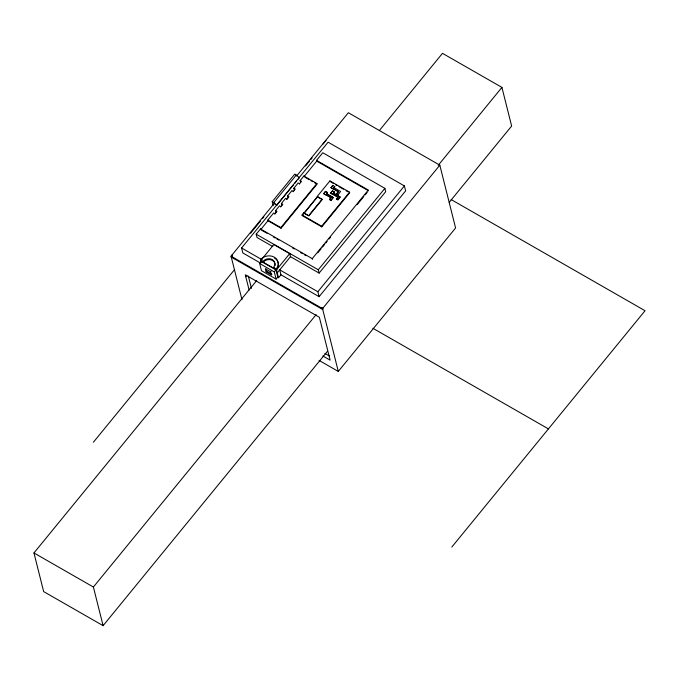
<?xml version="1.0" encoding="UTF-8"?>
<svg xmlns="http://www.w3.org/2000/svg" width="679" height="679" viewBox="0 0 679 679"><rect width="100%" height="100%" fill="white"/><g stroke="black" fill="none" stroke-linecap="round" stroke-linejoin="round"><path stroke-width="1.02" d="M439.822 165.167L323.399 307.536L322.754 309.565L338.295 371.421L455.592 227.966L439.822 165.167L348.352 112.722L296.613 175.997M231.284 257.12L232.082 254.914L232.498 257.01L231.284 257.12L322.754 309.565L321.405 307.977L231.047 256.178L274.036 203.607L276.845 205.211L293.438 184.909M273.179 205.55L272.211 201.688L294.788 174.07L299.422 177.601L298.089 179.222M272.211 201.688L273.781 202.588L296.358 174.97M322.831 144.279L326.005 140.4M250.551 233.22L260.532 221.014M262.535 218.57L263.868 216.94M305.558 165.956L309.471 161.169M310.778 159.565L312.085 157.969M260.634 263.155L242.827 252.944L241.588 247.988L328.101 142.183L404.387 185.919L405.635 190.867L319.113 296.681L280.97 274.817L279.723 269.86L317.865 291.724L319.113 296.681M294.771 183.288L296.765 180.852M272.848 246.579L257.018 237.497L256.187 234.187L260.464 228.942L312.255 258.631L312.433 259.361M368.502 190.799L316.711 161.11L316.533 160.38L322.78 152.741L384.874 188.346L385.706 191.665L319.113 273.102L290.493 256.687L289.721 253.632L273.832 244.525L260.609 260.702L276.489 269.809L289.721 253.632M300.602 182.481L300.126 180.589L303.853 176.031L316.906 183.517L317.068 184.136L281.013 228.229L267.95 220.743L267.798 220.123L273.637 212.985L275.037 213.792M276.039 212.519L275.564 210.617L279.476 205.847L280.877 206.645M281.878 205.372L281.403 203.479L285.604 198.344L287.005 199.151M288.006 197.878L287.531 195.985L291.928 190.612L293.328 191.419M294.33 190.145L293.854 188.253L298.191 182.948L299.592 183.754M267.95 220.743L260.651 229.672L260.464 228.942M316.711 161.11L304.005 176.65L303.853 176.031M274.757 214.089L276.964 211.424L275.564 210.617M280.597 206.951L282.803 204.286L281.403 203.479M286.725 199.456L288.931 196.791L287.531 195.985M293.048 191.724L295.255 189.059L293.854 188.253M299.312 184.06L301.527 181.386L300.126 180.589M93.388 442.233L234.662 269.47M281.013 228.229L280.851 227.609L316.906 183.517M245.773 276.692L246.817 275.411M259.667 263.52L261.339 261.474L275.963 269.86L277.77 277.057L276.098 279.103L261.474 270.717L259.667 263.52L274.291 271.906L276.098 279.103M302.053 214.997L303.869 212.773L308.835 215.93L322.245 199.533L317.28 196.375L329.918 180.92L349.532 192.165L349.685 192.785L321.821 226.862L302.206 215.616L302.053 214.997L321.668 226.243L321.821 226.862M302.809 214.878L303.869 212.773M304.693 212.569L317.433 196.995L317.28 196.375M325.631 194.831L323.688 193.591L325.487 191.393L327.388 192.488L326.531 193.727L333.253 197.589L330.962 200.398L329.519 199.448L331.021 197.606L325.699 194.559M323.73 193.736L325.487 191.393M332.982 188.855L331.038 187.616L332.837 185.418L334.781 186.657L333.881 187.752L334.781 186.657M331.08 187.76L332.837 185.418M326.531 193.727L327.388 192.488M308.741 215.566L322.152 199.168M327.151 351.654L103.098 625.665L43.66 591.596L33.95 552.952L256.67 280.58M379.434 130.444L442.487 53.335L501.925 87.404L511.635 126.048L449.243 202.342M271.889 274.206L271.345 274.868L266.134 271.88L266.677 271.218L266.092 268.892M337.964 197.08L336.495 199.066L337.964 197.08L330.665 193.209L332.421 190.867L334.365 192.106L332.421 190.867M330.665 193.209L332.464 191.011M336.461 198.922L337.896 199.864L340.196 197.054L333.465 193.201L334.331 191.953M271.345 274.868L270.565 271.77L271.108 271.108M329.561 199.592L331.021 197.606M330.962 200.398L333.219 197.445L326.497 193.583M333.847 187.608L340.569 191.461L338.312 194.423L336.869 193.473L338.371 191.631L333.049 188.584M336.903 193.617L338.371 191.631M274.291 271.906L275.963 269.86M277.261 272.873L290.493 256.687M333.465 193.201L340.154 196.91L337.896 199.864M280.97 274.817L278.509 277.83L276.268 268.935A9.99 8.454 -14.1 0 0 274.248 257.146A9.99 8.454 -14.1 0 0 260.388 259.828L261.109 262.705M321.668 226.243L349.532 192.165M312.255 258.631L368.324 190.069L316.533 160.38M317.78 252.834L321.116 248.752M322.449 247.122L324.452 244.669M325.784 243.04L327.125 241.41M329.12 238.957L330.461 237.327M357.154 204.676L363.834 196.511M365.166 194.881L367.169 192.429M319.113 273.102L318.281 269.784L384.874 188.346M317.865 291.724L404.387 185.919M103.098 625.665L93.388 587.029L316.108 314.657M438.201 165.345L501.925 87.404M451.79 547.079L645.05 310.727L451.128 199.55M321.405 307.977L323.399 307.536M330.962 182.048L333.635 183.585M335.418 184.603L337.2 185.63M338.991 186.649L343.447 189.203M346.12 190.74L347.903 191.767M331.038 187.616L332.948 188.711M333.083 188.728L338.414 191.775M336.869 193.473L338.312 194.423M304.871 177.151L309.225 179.646M310.965 180.648L312.713 181.641M314.453 182.643L316.193 183.644M330.631 193.065L332.574 194.296M337.998 197.224L332.634 194.024M325.521 191.537L327.431 192.632M323.688 193.591L325.597 194.686M325.733 194.703L331.063 197.75M329.519 199.448L330.919 200.254M322.245 199.533L317.373 196.74L303.963 213.138L308.02 215.464M267.798 220.123L280.851 227.609M261.559 230.198L267.008 233.321M273.365 236.963L275.19 238.006M277.007 239.05L278.823 240.094M292.445 247.903L294.27 248.947M300.627 252.588L302.444 253.632M304.26 254.676L306.076 255.72M256.187 234.187L318.281 269.784M241.588 247.988L262.06 259.726M260.388 259.828L263.062 261.364A6.629 5.61 -14.1 0 1 272.254 259.582A6.629 5.61 -14.1 0 1 273.595 267.407L273.815 268.281M273.595 267.407L276.268 268.935M372.873 328.263L548.42 428.899M270.565 271.77L265.353 268.782L266.134 271.88M266.677 271.218L271.023 273.705M324.91 353.411L329.485 356.034M322.822 355.966L330.138 360.159L319.359 317.254L245.289 274.791L249.117 290.018M319.079 360.405L338.295 371.421M33.95 552.952L93.388 587.029M273.781 202.588L276.845 205.211M329.918 180.92L330.07 181.539M263.062 261.364L263.282 262.238A6.629 5.61 -14.1 0 1 270.98 259.836A6.629 5.61 -14.1 0 1 275.071 265.472M248.37 276.166L251.434 288.371M231.047 256.178L241.979 299.711M276.828 260.006A9.99 8.454 -14.1 0 1 276.489 269.809M274.469 258.02A9.99 8.454 -14.1 0 1 276.319 259.446"/></g></svg>
